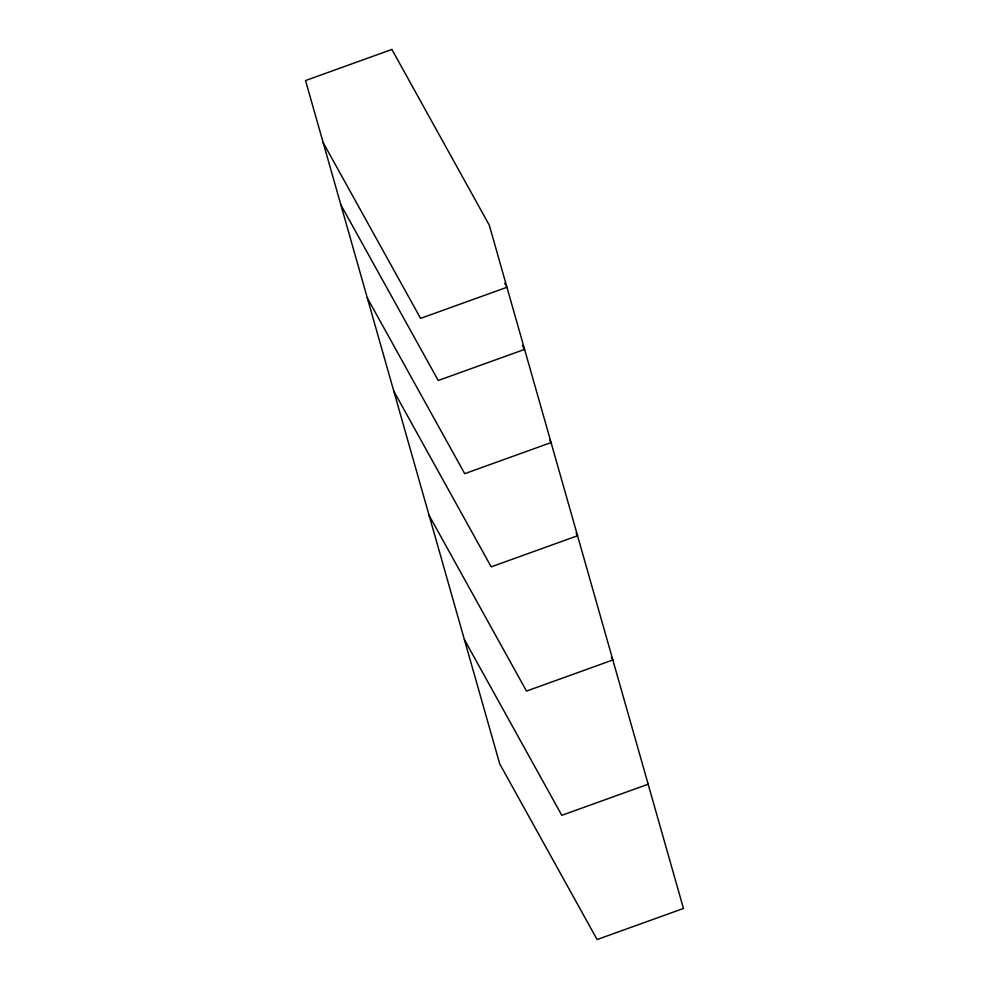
<?xml version="1.0" encoding="UTF-8"?>
<svg xmlns="http://www.w3.org/2000/svg" width="989" height="989" viewBox="0 0 989 989"><rect width="100%" height="100%" fill="white"/><g stroke="black" fill="none" stroke-linecap="round" stroke-linejoin="round"><path stroke-width="1.48" d="M648.166 784.215L561.801 815.319L464.41 639.599M504.711 283.262L506.937 287.28L420.585 318.371L323.193 142.663M522.365 345.371L524.59 349.401L438.238 380.493L340.834 204.785M549.587 439.895L551.071 442.578L464.719 473.669L367.315 297.961M576.068 533.071L577.551 535.754L491.199 566.845L393.795 391.137M611.363 657.302L612.859 659.984L526.507 691.076L429.102 515.368M391.891 49.45L305.539 80.542L499.705 763.842L597.109 939.55L683.461 908.458L489.295 225.158L391.891 49.45"/></g></svg>
